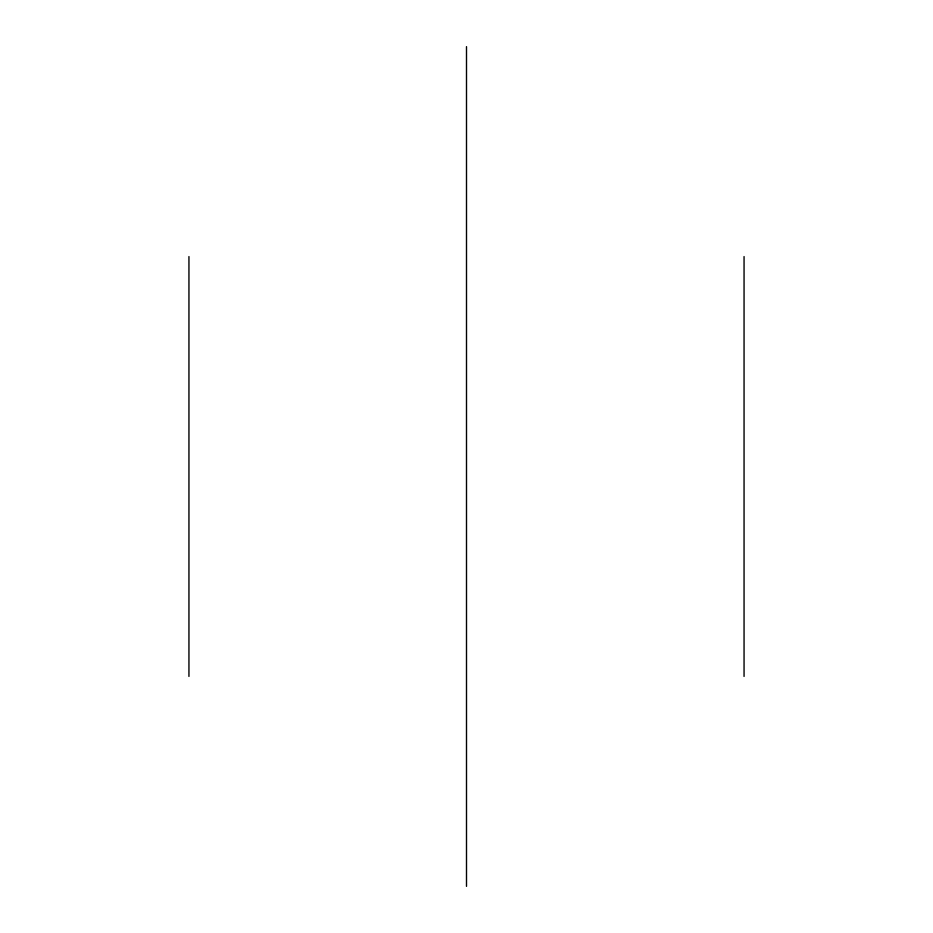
<?xml version="1.0" encoding="UTF-8"?>
<svg xmlns="http://www.w3.org/2000/svg" width="933" height="933" viewBox="0 0 933 933"><rect width="100%" height="100%" fill="white"/><g stroke="black" fill="none" stroke-linecap="round" stroke-linejoin="round"><path stroke-width="1.4" d="M744.056 256.575L744.056 676.425M466.5 46.65L466.5 886.35M188.944 256.575L188.944 676.425"/></g></svg>
